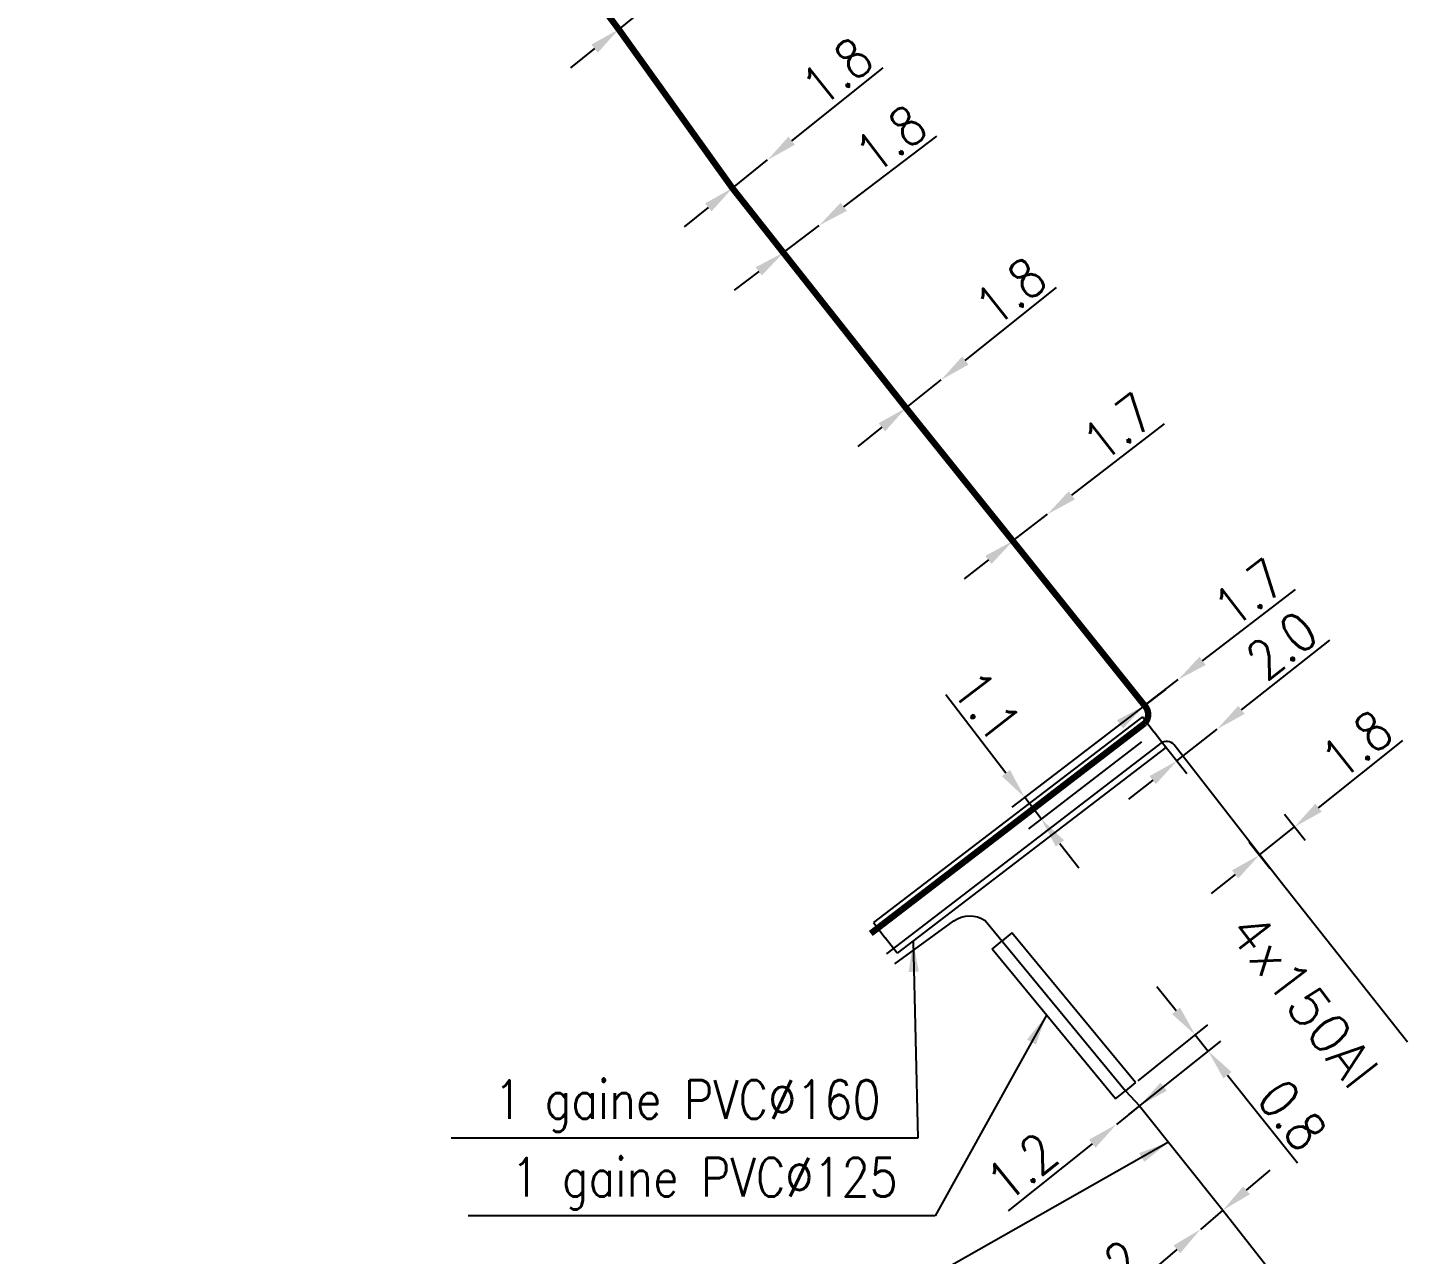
# Model space of a CAD drawing. Header units: millimetres. Extents: x 80000 to 81010, y 144000 to 145002.
# Drawn here: x 80946.4 to 81000, y 144774.3 to 144822 of the extents above; entities that cross this region are included whole.
import ezdxf
from ezdxf.enums import TextEntityAlignment as Align

# ---------------------------------------------------------------- set-up
doc = ezdxf.new("R2010")
doc.units = ezdxf.units.MM
doc.header["$PDMODE"] = 34
doc.linetypes.add('B_ST_AL', pattern=[2000, 1000, 1000])
doc.layers.get('Defpoints').update_dxf_attribs({"linetype": 'CONTINUOUS'})
doc.layers.add('B_100', color=3, linetype='CONTINUOUS')
doc.layers.add('B_400', color=7, linetype='CONTINUOUS')
doc.styles.get("Standard").update_dxf_attribs({"font": 'romans.shx', "width": 0.85})
doc.dimstyles.get("Standard").update_dxf_attribs({"dimtxt": 1.5, "dimasz": 1.2, "dimexe": 0.625, "dimexo": 0.625, "dimgap": 0.25, "dimtad": 1, "dimdec": 1, "dimzin": 0, "dimdsep": 46, "dimtxsty": 'Standard', "dimcen": -0.5, "dimadec": 0, "dimazin": 0, "dimtfac": 1, "dimtdec": 1, "dimtmove": 0, "dimatfit": 3, "dimfxl": 0, "dimtolj": 1, "dimtzin": 0, "dimarcsym": 0})

# ---------------------------------------------------------------- blocks, each defined once
blk = doc.blocks.new('*D21')
at = {"layer": 'B_100', "color": 0, "linetype": 'Continuous', "lineweight": -2, "transparency": 16777216}
for p, q in [((80993.745, 144776.792), (80994.66, 144777.568)), ((80992.83, 144776.016), (80991.953, 144775.272)), ((80991.038, 144774.495), (80987.844, 144771.785))]:
    blk.add_line(p, q, dxfattribs=at)
at = {"layer": 'B_100', "color": 0, "linetype": 'Continuous', "transparency": 16777216}
for points in [[(80993.616, 144776.944), (80993.875, 144776.639), (80992.83, 144776.016)], [(80990.909, 144774.648), (80991.168, 144774.343), (80991.953, 144775.272)]]:
    blk.add_solid(points, dxfattribs=at)
at = {"layer": 'Defpoints', "color": 0, "linetype": 'Continuous', "transparency": 16777216}
for p in [(80992.83, 144776.016), (80991.953, 144775.272), (80991.953, 144775.272)]:
    blk.add_point(p, dxfattribs=at)
at = {"layer": 'B_100', "color": 0, "linetype": 'Continuous', "transparency": 16777216, "insert": (80988.337, 144773.515), "char_height": 1.5, "attachment_point": 5, "rotation": 40.3093}
blk.add_mtext('\\A1;1.2', dxfattribs=at)
blk = doc.blocks.new('*D22')
at = {"layer": 'B_100', "color": 0, "linetype": 'Continuous', "lineweight": -2, "transparency": 16777216}
for p, q in [((80990.523, 144780.82), (80991.461, 144781.57)), ((80989.586, 144780.071), (80988.688, 144779.353)), ((80987.75, 144778.604), (80984.477, 144775.989))]:
    blk.add_line(p, q, dxfattribs=at)
at = {"layer": 'B_100', "color": 0, "linetype": 'Continuous', "transparency": 16777216}
for points in [[(80990.399, 144780.977), (80990.648, 144780.664), (80989.586, 144780.071)], [(80987.625, 144778.761), (80987.875, 144778.448), (80988.688, 144779.353)]]:
    blk.add_solid(points, dxfattribs=at)
at = {"layer": 'Defpoints', "color": 0, "linetype": 'Continuous', "transparency": 16777216}
for p in [(80989.586, 144780.071), (80988.688, 144779.353), (80988.688, 144779.353)]:
    blk.add_point(p, dxfattribs=at)
at = {"layer": 'B_100', "color": 0, "linetype": 'Continuous', "transparency": 16777216, "insert": (80985.021, 144777.704), "char_height": 1.5, "attachment_point": 5, "rotation": 38.6257}
blk.add_mtext('\\A1;1.2', dxfattribs=at)
blk = doc.blocks.new('*D23')
at = {"layer": 'B_100', "color": 0, "linetype": 'Continuous', "lineweight": -2, "transparency": 16777216}
for p, q in [((80996.547, 144791.664), (80999.819, 144794.28)), ((80996.025, 144790.396), (80995.219, 144791.403)), ((80994.243, 144789.822), (80995.61, 144790.915)), ((80994.658, 144789.303), (80993.853, 144790.31)), ((80993.305, 144789.073), (80992.368, 144788.324))]:
    blk.add_line(p, q, dxfattribs=at)
at = {"layer": 'B_100', "color": 0, "linetype": 'Continuous', "transparency": 16777216}
for points in [[(80996.422, 144791.82), (80996.672, 144791.508), (80995.61, 144790.915)], [(80993.181, 144789.229), (80993.43, 144788.917), (80994.243, 144789.822)]]:
    blk.add_solid(points, dxfattribs=at)
at = {"layer": 'Defpoints', "color": 0, "linetype": 'Continuous', "transparency": 16777216}
for p in [(80995.61, 144790.915), (80996.415, 144789.908), (80995.048, 144788.815)]:
    blk.add_point(p, dxfattribs=at)
at = {"layer": 'B_100', "color": 0, "linetype": 'Continuous', "transparency": 16777216, "insert": (80998.027, 144794.128), "char_height": 1.5, "attachment_point": 5, "rotation": 38.6386}
blk.add_mtext('\\A1;1.8', dxfattribs=at)
blk = doc.blocks.new('*D25')
at = {"layer": 'B_100', "color": 0, "linetype": 'Continuous', "lineweight": -2, "transparency": 16777216}
for p, q in [((80992.041, 144797.374), (80995.648, 144800.144)), ((80989.781, 144795.639), (80991.09, 144796.643)), ((80988.829, 144794.908), (80987.877, 144794.177))]:
    blk.add_line(p, q, dxfattribs=at)
at = {"layer": 'B_100', "color": 0, "linetype": 'Continuous', "transparency": 16777216}
for points in [[(80991.92, 144797.533), (80992.163, 144797.216), (80991.09, 144796.643)], [(80988.707, 144795.066), (80988.951, 144794.749), (80989.781, 144795.639)]]:
    blk.add_solid(points, dxfattribs=at)
at = {"layer": 'Defpoints', "color": 0, "linetype": 'Continuous', "transparency": 16777216}
for p in [(80991.09, 144796.643), (80991.09, 144796.643), (80989.781, 144795.639)]:
    blk.add_point(p, dxfattribs=at)
at = {"layer": 'B_100', "color": 0, "linetype": 'Continuous', "transparency": 16777216, "insert": (80993.853, 144800.026), "char_height": 1.5, "attachment_point": 5, "rotation": 37.5197}
blk.add_mtext('\\A1;1.7', dxfattribs=at)
blk = doc.blocks.new('*D26')
at = {"layer": 'B_100', "color": 0, "linetype": 'Continuous', "lineweight": -2, "transparency": 16777216}
for p, q in [((80986.955, 144803.808), (80990.551, 144806.591)), ((80984.662, 144802.033), (80986.006, 144803.073)), ((80983.713, 144801.298), (80982.764, 144800.564))]:
    blk.add_line(p, q, dxfattribs=at)
at = {"layer": 'B_100', "color": 0, "linetype": 'Continuous', "transparency": 16777216}
for points in [[(80986.833, 144803.966), (80987.077, 144803.649), (80986.006, 144803.073)], [(80983.59, 144801.456), (80983.835, 144801.14), (80984.662, 144802.033)]]:
    blk.add_solid(points, dxfattribs=at)
at = {"layer": 'Defpoints', "color": 0, "linetype": 'Continuous', "transparency": 16777216}
for p in [(80986.006, 144803.073), (80986.006, 144803.073), (80984.662, 144802.033)]:
    blk.add_point(p, dxfattribs=at)
at = {"layer": 'B_100', "color": 0, "linetype": 'Continuous', "transparency": 16777216, "insert": (80988.757, 144806.467), "char_height": 1.5, "attachment_point": 5, "rotation": 37.7409}
blk.add_mtext('\\A1;1.7', dxfattribs=at)
blk = doc.blocks.new('*D27')
at = {"layer": 'B_100', "color": 0, "linetype": 'Continuous', "lineweight": -2, "transparency": 16777216}
for p, q in [((80982.814, 144809.047), (80986.365, 144811.886)), ((80980.509, 144807.205), (80981.876, 144808.297)), ((80979.572, 144806.455), (80978.635, 144805.706))]:
    blk.add_line(p, q, dxfattribs=at)
at = {"layer": 'B_100', "color": 0, "linetype": 'Continuous', "transparency": 16777216}
for points in [[(80982.689, 144809.203), (80982.939, 144808.891), (80981.876, 144808.297)], [(80979.447, 144806.612), (80979.697, 144806.299), (80980.509, 144807.205)]]:
    blk.add_solid(points, dxfattribs=at)
at = {"layer": 'Defpoints', "color": 0, "linetype": 'Continuous', "transparency": 16777216}
for p in [(80981.876, 144808.297), (80981.876, 144808.297), (80980.509, 144807.205)]:
    blk.add_point(p, dxfattribs=at)
at = {"layer": 'B_100', "color": 0, "linetype": 'Continuous', "transparency": 16777216, "insert": (80984.573, 144811.734), "char_height": 1.5, "attachment_point": 5, "rotation": 38.6386}
blk.add_mtext('\\A1;1.8', dxfattribs=at)
blk = doc.blocks.new('*D28')
at = {"layer": 'B_100', "color": 0, "linetype": 'Continuous', "lineweight": -2, "transparency": 16777216}
for p, q in [((80976.064, 144817.593), (80979.616, 144820.432)), ((80973.76, 144815.751), (80975.127, 144816.844)), ((80972.823, 144815.002), (80971.885, 144814.252))]:
    blk.add_line(p, q, dxfattribs=at)
at = {"layer": 'B_100', "color": 0, "linetype": 'Continuous', "transparency": 16777216}
for points in [[(80975.939, 144817.749), (80976.189, 144817.437), (80975.127, 144816.844)], [(80972.698, 144815.158), (80972.948, 144814.845), (80973.76, 144815.751)]]:
    blk.add_solid(points, dxfattribs=at)
at = {"layer": 'Defpoints', "color": 0, "linetype": 'Continuous', "transparency": 16777216}
for p in [(80975.127, 144816.844), (80975.127, 144816.844), (80973.76, 144815.751)]:
    blk.add_point(p, dxfattribs=at)
at = {"layer": 'B_100', "color": 0, "linetype": 'Continuous', "transparency": 16777216, "insert": (80977.824, 144820.28), "char_height": 1.5, "attachment_point": 5, "rotation": 38.6386}
blk.add_mtext('\\A1;1.8', dxfattribs=at)
blk = doc.blocks.new('*D29')
at = {"layer": 'B_100', "color": 0, "linetype": 'Continuous', "lineweight": -2, "transparency": 16777216}
for p, q in [((80978.089, 144815.026), (80981.71, 144817.776)), ((80975.74, 144813.241), (80977.134, 144814.3)), ((80974.785, 144812.515), (80973.829, 144811.789))]:
    blk.add_line(p, q, dxfattribs=at)
at = {"layer": 'B_100', "color": 0, "linetype": 'Continuous', "transparency": 16777216}
for points in [[(80977.968, 144815.185), (80978.21, 144814.866), (80977.134, 144814.3)], [(80974.664, 144812.674), (80974.906, 144812.356), (80975.74, 144813.241)]]:
    blk.add_solid(points, dxfattribs=at)
at = {"layer": 'Defpoints', "color": 0, "linetype": 'Continuous', "transparency": 16777216}
for p in [(80977.134, 144814.3), (80977.134, 144814.3), (80975.74, 144813.241)]:
    blk.add_point(p, dxfattribs=at)
at = {"layer": 'B_100', "color": 0, "linetype": 'Continuous', "transparency": 16777216, "insert": (80979.915, 144817.668), "char_height": 1.5, "attachment_point": 5, "rotation": 37.2267}
blk.add_mtext('\\A1;1.8', dxfattribs=at)
blk = doc.blocks.new('*D30')
at = {"layer": 'B_100', "color": 0, "linetype": 'Continuous', "lineweight": -2, "transparency": 16777216}
for p, q in [((80971.371, 144823.546), (80974.947, 144826.404)), ((80969.341, 144821.923), (80970.434, 144822.797)), ((80968.403, 144821.174), (80967.466, 144820.424))]:
    blk.add_line(p, q, dxfattribs=at)
at = {"layer": 'B_100', "color": 0, "linetype": 'Continuous', "transparency": 16777216}
for points in [[(80971.247, 144823.703), (80971.496, 144823.39), (80970.434, 144822.797)], [(80968.278, 144821.33), (80968.528, 144821.017), (80969.341, 144821.923)]]:
    blk.add_solid(points, dxfattribs=at)
at = {"layer": 'Defpoints', "color": 0, "linetype": 'Continuous', "transparency": 16777216}
for p in [(80970.434, 144822.797), (80970.434, 144822.797), (80969.341, 144821.923)]:
    blk.add_point(p, dxfattribs=at)
at = {"layer": 'B_100', "color": 0, "linetype": 'Continuous', "transparency": 16777216, "insert": (80973.131, 144826.233), "char_height": 1.5, "attachment_point": 5, "rotation": 38.6386}
blk.add_mtext('\\A1;1.4', dxfattribs=at)
blk = doc.blocks.new('*D1594')
at = {"layer": 'B_400', "color": 0, "linetype": 'Continuous', "lineweight": -2, "transparency": 16777216}
for p, q in [((80984.392, 144793.013), (80982.062, 144796.047)), ((80990.594, 144796.263), (80984.627, 144791.681)), ((80989.659, 144794.221), (80985.267, 144790.848)), ((80985.762, 144791.229), (80985.123, 144792.062)), ((80986.493, 144790.277), (80987.224, 144789.325))]:
    blk.add_line(p, q, dxfattribs=at)
at = {"layer": 'B_400', "color": 0, "linetype": 'Continuous', "transparency": 16777216}
for points in [[(80984.551, 144793.135), (80984.233, 144792.892), (80985.123, 144792.062)], [(80986.652, 144790.399), (80986.334, 144790.155), (80985.762, 144791.229)]]:
    blk.add_solid(points, dxfattribs=at)
at = {"layer": 'Defpoints', "color": 0, "linetype": 'Continuous', "transparency": 16777216}
for p in [(80991.09, 144796.643), (80990.154, 144794.601), (80985.123, 144792.062)]:
    blk.add_point(p, dxfattribs=at)
at = {"layer": 'B_400', "color": 0, "linetype": 'Continuous', "transparency": 16777216, "insert": (80983.655, 144795.615), "char_height": 1.5, "attachment_point": 5, "rotation": 307.5197}
blk.add_mtext('\\A1;1.1', dxfattribs=at)
blk = doc.blocks.new('*D1595')
at = {"layer": 'B_400', "color": 0, "linetype": 'Continuous', "lineweight": -2, "transparency": 16777216}
for p, q in [((80993.549, 144795.467), (80996.979, 144798.178)), ((80991.039, 144793.482), (80992.608, 144794.723)), ((80990.542, 144794.111), (80991.427, 144792.992)), ((80990.098, 144792.738), (80989.157, 144791.994))]:
    blk.add_line(p, q, dxfattribs=at)
at = {"layer": 'B_400', "color": 0, "linetype": 'Continuous', "transparency": 16777216}
for points in [[(80993.425, 144795.624), (80993.674, 144795.31), (80992.608, 144794.723)], [(80989.974, 144792.895), (80990.222, 144792.581), (80991.039, 144793.482)]]:
    blk.add_solid(points, dxfattribs=at)
at = {"layer": 'Defpoints', "color": 0, "linetype": 'Continuous', "transparency": 16777216}
for p in [(80992.608, 144794.723), (80992.608, 144794.723), (80990.154, 144794.601)]:
    blk.add_point(p, dxfattribs=at)
at = {"layer": 'B_400', "color": 0, "linetype": 'Continuous', "transparency": 16777216, "insert": (80995.115, 144797.979), "char_height": 1.5, "attachment_point": 5, "rotation": 38.3297}
blk.add_mtext('\\A1;2.0', dxfattribs=at)
blk = doc.blocks.new('*D1596')
at = {"layer": 'B_400', "color": 0, "linetype": 'Continuous', "lineweight": -2, "transparency": 16777216}
for p, q in [((80991.006, 144783.767), (80990.257, 144784.705)), ((80989.528, 144781.05), (80992.244, 144783.22)), ((80989.176, 144779.744), (80992.743, 144782.595)), ((80991.755, 144782.83), (80992.255, 144782.205)), ((80993.004, 144781.267), (80995.733, 144777.853))]:
    blk.add_line(p, q, dxfattribs=at)
at = {"layer": 'B_400', "color": 0, "linetype": 'Continuous', "transparency": 16777216}
for points in [[(80991.162, 144783.892), (80990.85, 144783.642), (80991.755, 144782.83)], [(80993.16, 144781.392), (80992.848, 144781.143), (80992.255, 144782.205)]]:
    blk.add_solid(points, dxfattribs=at)
at = {"layer": 'Defpoints', "color": 0, "linetype": 'Continuous', "transparency": 16777216}
for p in [(80992.255, 144782.205), (80989.04, 144780.659), (80988.688, 144779.353)]:
    blk.add_point(p, dxfattribs=at)
at = {"layer": 'B_400', "color": 0, "linetype": 'Continuous', "transparency": 16777216, "insert": (80995.525, 144779.716), "char_height": 1.5, "attachment_point": 5, "rotation": 308.635}
blk.add_mtext('\\A1;0.8', dxfattribs=at)

msp = doc.modelspace()

# ---------------------------------------------------------------- linework, layer by layer
at = {"layer": 'B_100', "linetype": 'B_ST_AL', "const_width": 0.25, "flags": 128}
msp.add_lwpolyline([(80946.487, 144854.813), (80947.247, 144852.126), (80951.442, 144845.899), (80955.767, 144843.41), (80961.545, 144834.984), (80962.328, 144833.735), (80962.912, 144832.411), (80963.117, 144830.996), (80964.016, 144828.994), (80965.541, 144827.033), (80969.341, 144821.923), (80973.76, 144815.751), (80975.74, 144813.241), (80980.509, 144807.205), (80984.662, 144802.033), (80989.781, 144795.639), (80989.781, 144795.639, -0.397951), (80989.789, 144794.948), (80989.789, 144794.948), (80979.139, 144786.776), (80979.139, 144786.776), (80979.139, 144786.776)], format="xyb", dxfattribs=at)
at = {"layer": 'B_100', "linetype": 'B_ST_AL'}
for points in [[(81000, 144782.549), (80995.048, 144788.815), (80990.978, 144794.052, 0.361247), (80990.465, 144794.209), (80990.465, 144794.209), (80979.764, 144785.993), (80979.764, 144785.993)], [(80980.075, 144785.601), (80982.364, 144787.265, -0.307), (80983.59, 144787.278), (80983.59, 144787.278), (80983.59, 144787.278), (80989.04, 144780.659), (80989.586, 144780.071), (80992.83, 144776.016), (80996.078, 144771.877), (80999.702, 144767.104), (81000, 144766.719)]]:
    msp.add_lwpolyline(points, format="xyb", dxfattribs=at)
at = {"layer": 'B_400', "color": 7, "linetype": 'CONTINUOUS'}
for p, q in [((80989.699, 144795.197), (80979.248, 144787.2)), ((80989.699, 144795.197), (80990.154, 144794.601)), ((80990.61, 144794.006), (80990.154, 144794.601)), ((80990.61, 144794.006), (80980.16, 144786.009)), ((80979.248, 144787.2), (80979.704, 144786.605)), ((80984.629, 144786.803), (80984.243, 144786.485)), ((80989.426, 144780.977), (80984.629, 144786.803)), ((80980.16, 144786.009), (80979.704, 144786.605)), ((80983.857, 144786.167), (80984.243, 144786.485)), ((80988.654, 144780.342), (80983.857, 144786.167)), ((80989.426, 144780.977), (80989.04, 144780.659)), ((80988.654, 144780.342), (80989.04, 144780.659))]:
    msp.add_line(p, q, dxfattribs=at)

# ---------------------------------------------------------------- texts
at = {"layer": 'B_100', "linetype": 'Continuous'}
msp.add_text('4x150Al', height=1.5, rotation=307.6872, dxfattribs=at).set_placement((80995.977, 144784.184), align=Align.MIDDLE)
at = {"layer": 'B_400', "linetype": 'Continuous', "char_height": 1.5, "attachment_point": 9}
for s, insert in [('1 gaine PVC%%C160', (80979.52, 144779.07)), ('1 gaine PVC%%C125', (80980.188, 144776.048))]:
    msp.add_mtext(s, dxfattribs=dict(at, insert=insert))

# ---------------------------------------------------------------- dimensions: what is measured, and where the dimension line sits
at = {"layer": 'B_100', "linetype": 'Continuous'}
for base, p1, p2, angle, picture, middle in [((80970.434, 144822.797), (80969.341, 144821.923), (80970.434, 144822.797), 38.6386, '*D30', (80973.756, 144825.452)), ((80975.127, 144816.844), (80973.76, 144815.751), (80975.127, 144816.844), 38.6386, '*D28', (80978.448, 144819.499)), ((80977.134, 144814.3), (80975.74, 144813.241), (80977.134, 144814.3), 37.2267, '*D29', (80980.52, 144816.872)), ((80981.876, 144808.297), (80980.509, 144807.205), (80981.876, 144808.297), 38.6386, '*D27', (80985.198, 144810.953)), ((80986.006, 144803.073), (80984.662, 144802.033), (80986.006, 144803.073), 37.7409, '*D26', (80989.369, 144805.676)), ((80991.089644, 144796.643434), (80989.780956, 144795.638528), (80991.089644, 144796.643434), 37.519696, '*D25', (80994.462395, 144799.233279)), ((80995.61, 144790.915), (80995.048, 144788.815), (80996.415, 144789.908), 38.6386, '*D23', (80998.652, 144793.347))]:
    dim = msp.add_linear_dim(base=base, p1=p1, p2=p2, angle=angle, dimstyle='Standard', dxfattribs=at)
    dim.commit()
    dim.dimension.update_dxf_attribs({"geometry": picture, "text_midpoint": middle, "dimtype": 161})
for p1, p2, picture, middle in [((80989.586, 144780.071), (80988.688, 144779.353), '*D22', (80985.021, 144777.704)), ((80992.8302818, 144776.0156716), (80991.953334, 144775.271721), '*D21', (80988.3365087, 144773.5147868))]:
    dim = msp.add_aligned_dim(p1=p1, p2=p2, distance=0, dimstyle='Standard', dxfattribs=at)
    dim.commit()
    dim.dimension.update_dxf_attribs({"geometry": picture, "text_midpoint": middle})
at = {"layer": 'B_400', "linetype": 'Continuous'}
for base, p1, p2, angle, picture, middle in [((80992.608, 144794.723), (80990.154, 144794.601), (80992.608, 144794.723), 218.3297, '*D1595', (80995.735, 144797.195)), ((80985.1227, 144792.0616), (80990.1545, 144794.6015), (80991.0896, 144796.6434), 307.5197, '*D1594', (80982.8617, 144795.0061)), ((80992.255, 144782.205), (80989.04, 144780.659), (80988.688, 144779.353), 128.635, '*D1596', (80994.743, 144779.091))]:
    dim = msp.add_linear_dim(base=base, p1=p1, p2=p2, angle=angle, dimstyle='Standard', override={"dimfxl": 1.25}, dxfattribs=at)
    dim.commit()
    dim.dimension.update_dxf_attribs({"geometry": picture, "text_midpoint": middle, "dimtype": 160})

# ---------------------------------------------------------------- leaders
at = {"layer": 'B_100', "linetype": 'Continuous', "annotation_type": 0, "has_hookline": 1, "hookline_direction": 1, "text_width": 7.043}
msp.add_leader([(80990.715, 144778.66), (80978.29, 144771.616), (80977.09, 144771.616)], dimstyle='Standard', override={"dimfxl": 1.25}, dxfattribs=at)
at = {"layer": 'B_400', "linetype": 'Continuous', "annotation_type": 0, "has_hookline": 1, "hookline_direction": 1, "text_width": 16.696}
for points in [[(80980.782, 144786.485), (80980.97, 144778.82), (80979.77, 144778.82)], [(80985.969, 144783.603), (80981.638, 144775.798), (80980.438, 144775.798)]]:
    msp.add_leader(points, dimstyle='Standard', override={"dimfxl": 1.25}, dxfattribs=at)

doc.saveas('drawing.dxf')
